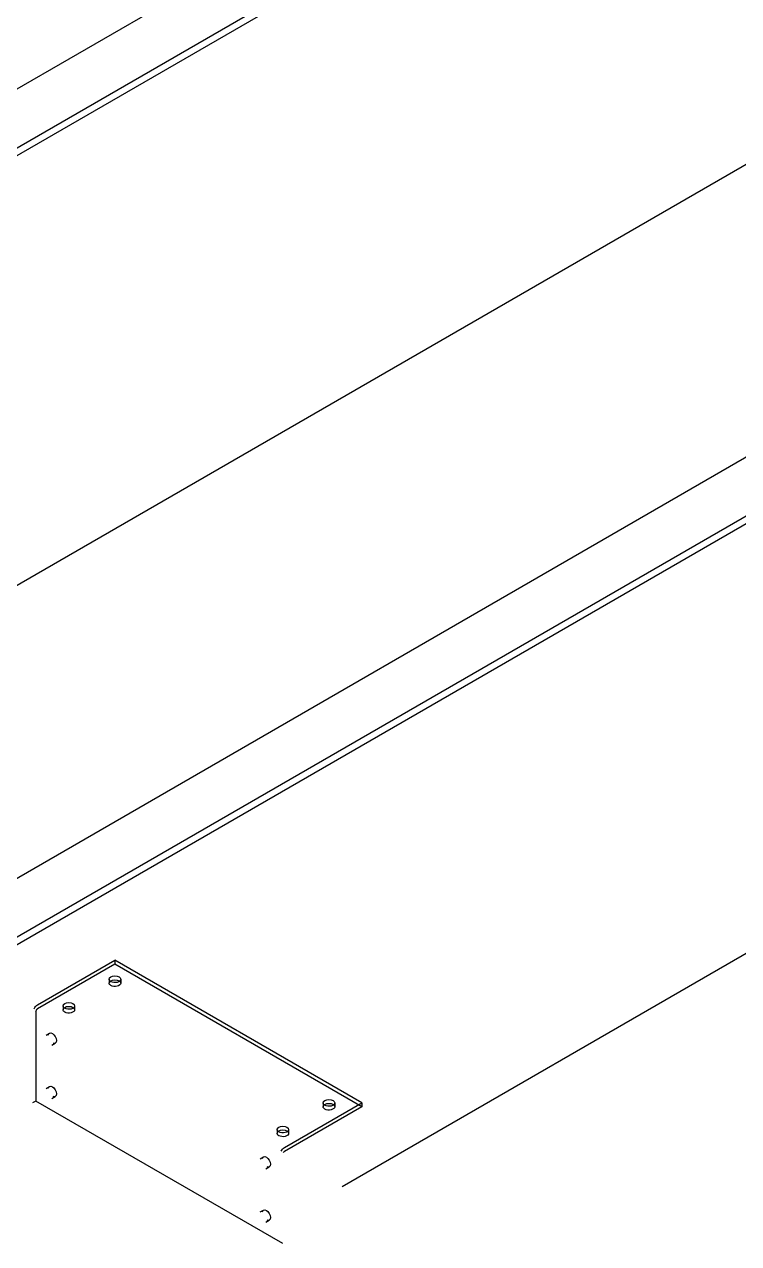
# Model space of a CAD drawing. Extents: x 0 to 316, y 0 to 723.
# Drawn here: x 183.2 to 244.6, y 0.1 to 104.8 of the extents above; entities that cross this region are included whole.
import ezdxf

# ---------------------------------------------------------------- set-up
doc = ezdxf.new("R2010")
doc.units = 0
doc.layers.get('0').update_dxf_attribs({"linetype": 'CONTINUOUS'})

msp = doc.modelspace()

# ---------------------------------------------------------------- linework, layer by layer
at = {"color": 253}
for p, q in [((148.569, 79.6025), (240.492, 132.675)), ((148.569, 74.5395), (240.492, 127.612)), ((148.851, 74.0502), (240.776, 127.123)), ((180.812, 55.5971), (272.737, 108.669)), ((178.267, 28.9788), (270.191, 82.0512)), ((178.267, 23.9172), (270.191, 76.9895)), ((178.55, 23.4267), (270.474, 76.4992)), ((210.512, 4.9747), (302.435, 58.0457)), ((184.349, 20.57), (190.995, 24.4078)), ((212.208, 12.1598), (190.995, 24.4078)), ((190.995, 24.4078), (190.995, 24.0798)), ((190.995, 24.0798), (184.349, 20.242)), ((212.208, 11.8332), (190.995, 24.0798)), ((190.494, 22.7748), (190.494, 22.4469)), ((191.495, 22.7748), (191.495, 22.4469)), ((184.206, 19.9967), (184.206, 12.3224)), ((186.535, 20.4873), (186.535, 20.1607)), ((187.536, 20.4873), (187.536, 20.1607)), ((185.088, 17.9807), (185.371, 18.1446)), ((185.589, 17.1152), (185.871, 17.2779)), ((185.088, 13.4097), (185.371, 13.5723)), ((185.589, 12.5429), (185.871, 12.7069)), ((184.206, 12.3224), (183.924, 12.1598)), ((205.42, 0.0758), (184.206, 12.3224)), ((205.562, 8.322), (212.208, 12.1598)), ((212.208, 11.8332), (205.562, 7.9954)), ((208.88, 12.1598), (208.88, 11.8332)), ((209.88, 12.1598), (209.88, 11.8332)), ((212.208, 12.1598), (212.208, 11.8332)), ((204.92, 9.8736), (204.92, 9.5457)), ((205.92, 9.8736), (205.92, 9.5457)), ((203.473, 7.367), (203.755, 7.531)), ((203.973, 6.5016), (204.256, 6.6642)), ((203.473, 2.7947), (203.755, 2.9573)), ((203.973, 1.9279), (204.256, 2.0919))]:
    msp.add_line(p, q, dxfattribs=at)
for points in [[(190.494, 22.7748), (190.494, 22.9333), (190.719, 23.0628), (190.995, 23.0628)], [(190.995, 23.0628), (191.272, 23.0628), (191.495, 22.9333), (191.495, 22.7748)], [(190.642, 22.5695), (190.548, 22.6246), (190.494, 22.6977), (190.494, 22.7748)], [(190.494, 22.4469), (190.494, 22.6067), (190.719, 22.7362), (190.995, 22.7362)], [(190.642, 22.2429), (190.548, 22.2966), (190.494, 22.3697), (190.494, 22.4469)], [(191.186, 22.5075), (191, 22.462), (190.785, 22.4868), (190.642, 22.5695)], [(191.186, 22.1809), (191, 22.1368), (190.785, 22.1602), (190.642, 22.2429)], [(190.995, 22.7362), (191.272, 22.7362), (191.495, 22.6067), (191.495, 22.4469)], [(191.495, 22.7748), (191.495, 22.6577), (191.374, 22.553), (191.186, 22.5075)], [(191.495, 22.4469), (191.495, 22.3297), (191.374, 22.225), (191.186, 22.1809)], [(184.048, 20.2517), (184.128, 20.3908), (184.235, 20.5038), (184.349, 20.57)], [(184.206, 19.9967), (184.206, 20.0877), (184.27, 20.1979), (184.349, 20.242)], [(186.535, 20.4873), (186.535, 20.6471), (186.759, 20.7767), (187.036, 20.7767)], [(186.682, 20.2833), (186.588, 20.3371), (186.535, 20.4115), (186.535, 20.4873)], [(186.535, 20.1607), (186.535, 20.3206), (186.759, 20.4487), (187.036, 20.4487)], [(186.682, 19.9567), (186.588, 20.0119), (186.535, 20.0849), (186.535, 20.1607)], [(187.227, 20.2213), (187.04, 20.1759), (186.825, 20.2007), (186.682, 20.2833)], [(187.227, 19.8947), (187.04, 19.8493), (186.825, 19.8741), (186.682, 19.9567)], [(187.036, 20.7767), (187.311, 20.7767), (187.536, 20.6471), (187.536, 20.4873)], [(187.036, 20.4487), (187.311, 20.4487), (187.536, 20.3206), (187.536, 20.1607)], [(187.536, 20.4873), (187.536, 20.3715), (187.413, 20.2654), (187.227, 20.2213)], [(187.536, 20.1607), (187.536, 20.0449), (187.413, 19.9388), (187.227, 19.8947)], [(185.273, 17.9875), (185.287, 18.0606), (185.32, 18.1157), (185.371, 18.1446)], [(185.371, 18.1446), (185.509, 18.2246), (185.733, 18.095), (185.871, 17.8566)], [(185.871, 17.8566), (186.009, 17.6168), (186.009, 17.3578), (185.871, 17.2779)], [(185.871, 17.2779), (185.82, 17.2489), (185.756, 17.2475), (185.686, 17.2737)], [(185.371, 13.5723), (185.509, 13.6522), (185.733, 13.5227), (185.871, 13.2829)], [(185.273, 13.4138), (185.287, 13.4882), (185.32, 13.5434), (185.371, 13.5723)], [(185.871, 12.7069), (185.82, 12.678), (185.756, 12.6752), (185.686, 12.7)], [(185.871, 13.2829), (186.009, 13.0445), (186.009, 12.7868), (185.871, 12.7069)], [(208.88, 12.1598), (208.88, 12.3197), (209.103, 12.4478), (209.381, 12.4478)], [(209.026, 11.9558), (208.933, 12.0096), (208.88, 12.0826), (208.88, 12.1598)], [(208.88, 11.8332), (208.88, 11.9917), (209.103, 12.1212), (209.381, 12.1212)], [(209.026, 11.6279), (208.933, 11.683), (208.88, 11.756), (208.88, 11.8332)], [(209.571, 11.8925), (209.385, 11.8484), (209.17, 11.8718), (209.026, 11.9558)], [(209.571, 11.5659), (209.385, 11.5218), (209.17, 11.5466), (209.026, 11.6279)], [(209.381, 12.4478), (209.656, 12.4478), (209.88, 12.3197), (209.88, 12.1598)], [(209.381, 12.1212), (209.656, 12.1212), (209.88, 11.9917), (209.88, 11.8332)], [(209.88, 12.1598), (209.88, 12.0427), (209.758, 11.9379), (209.571, 11.8925)], [(209.88, 11.8332), (209.88, 11.7161), (209.758, 11.61), (209.571, 11.5659)], [(204.92, 9.8736), (204.92, 10.0321), (205.145, 10.1617), (205.42, 10.1617)], [(205.067, 9.6697), (204.972, 9.7234), (204.92, 9.7965), (204.92, 9.8736)], [(204.92, 9.5457), (204.92, 9.7069), (205.145, 9.8351), (205.42, 9.8351)], [(205.067, 9.3417), (204.972, 9.3968), (204.92, 9.4699), (204.92, 9.5457)], [(205.612, 9.6063), (205.424, 9.5622), (205.209, 9.5856), (205.067, 9.6697)], [(205.42, 10.1617), (205.696, 10.1617), (205.92, 10.0321), (205.92, 9.8736)], [(205.42, 9.8351), (205.696, 9.8351), (205.92, 9.7069), (205.92, 9.5457)], [(205.92, 9.8736), (205.92, 9.7565), (205.799, 9.6518), (205.612, 9.6063)], [(205.92, 9.5457), (205.92, 9.4299), (205.799, 9.3238), (205.612, 9.2797)], [(205.612, 9.2797), (205.424, 9.2356), (205.209, 9.2604), (205.067, 9.3417)], [(203.659, 7.3725), (203.671, 7.4469), (203.706, 7.5007), (203.755, 7.531)], [(203.755, 7.531), (203.895, 7.6109), (204.118, 7.48), (204.256, 7.2416)], [(205.262, 8.005), (205.341, 8.1428), (205.449, 8.2572), (205.562, 8.322)], [(205.461, 7.8893), (205.487, 7.9348), (205.523, 7.9733), (205.562, 7.9954)], [(204.256, 6.6642), (204.206, 6.6353), (204.141, 6.6339), (204.071, 6.6587)], [(204.256, 7.2416), (204.393, 7.0018), (204.393, 6.7441), (204.256, 6.6642)], [(203.659, 2.8002), (203.671, 2.8732), (203.706, 2.9283), (203.755, 2.9573)], [(203.755, 2.9573), (203.895, 3.0372), (204.118, 2.9077), (204.256, 2.6693)], [(204.256, 2.6693), (204.393, 2.4309), (204.393, 2.1718), (204.256, 2.0919)], [(204.256, 2.0919), (204.206, 2.0629), (204.141, 2.0602), (204.071, 2.0863)]]:
    msp.add_open_spline(points, degree=3, dxfattribs=at)

doc.saveas('drawing.dxf')
